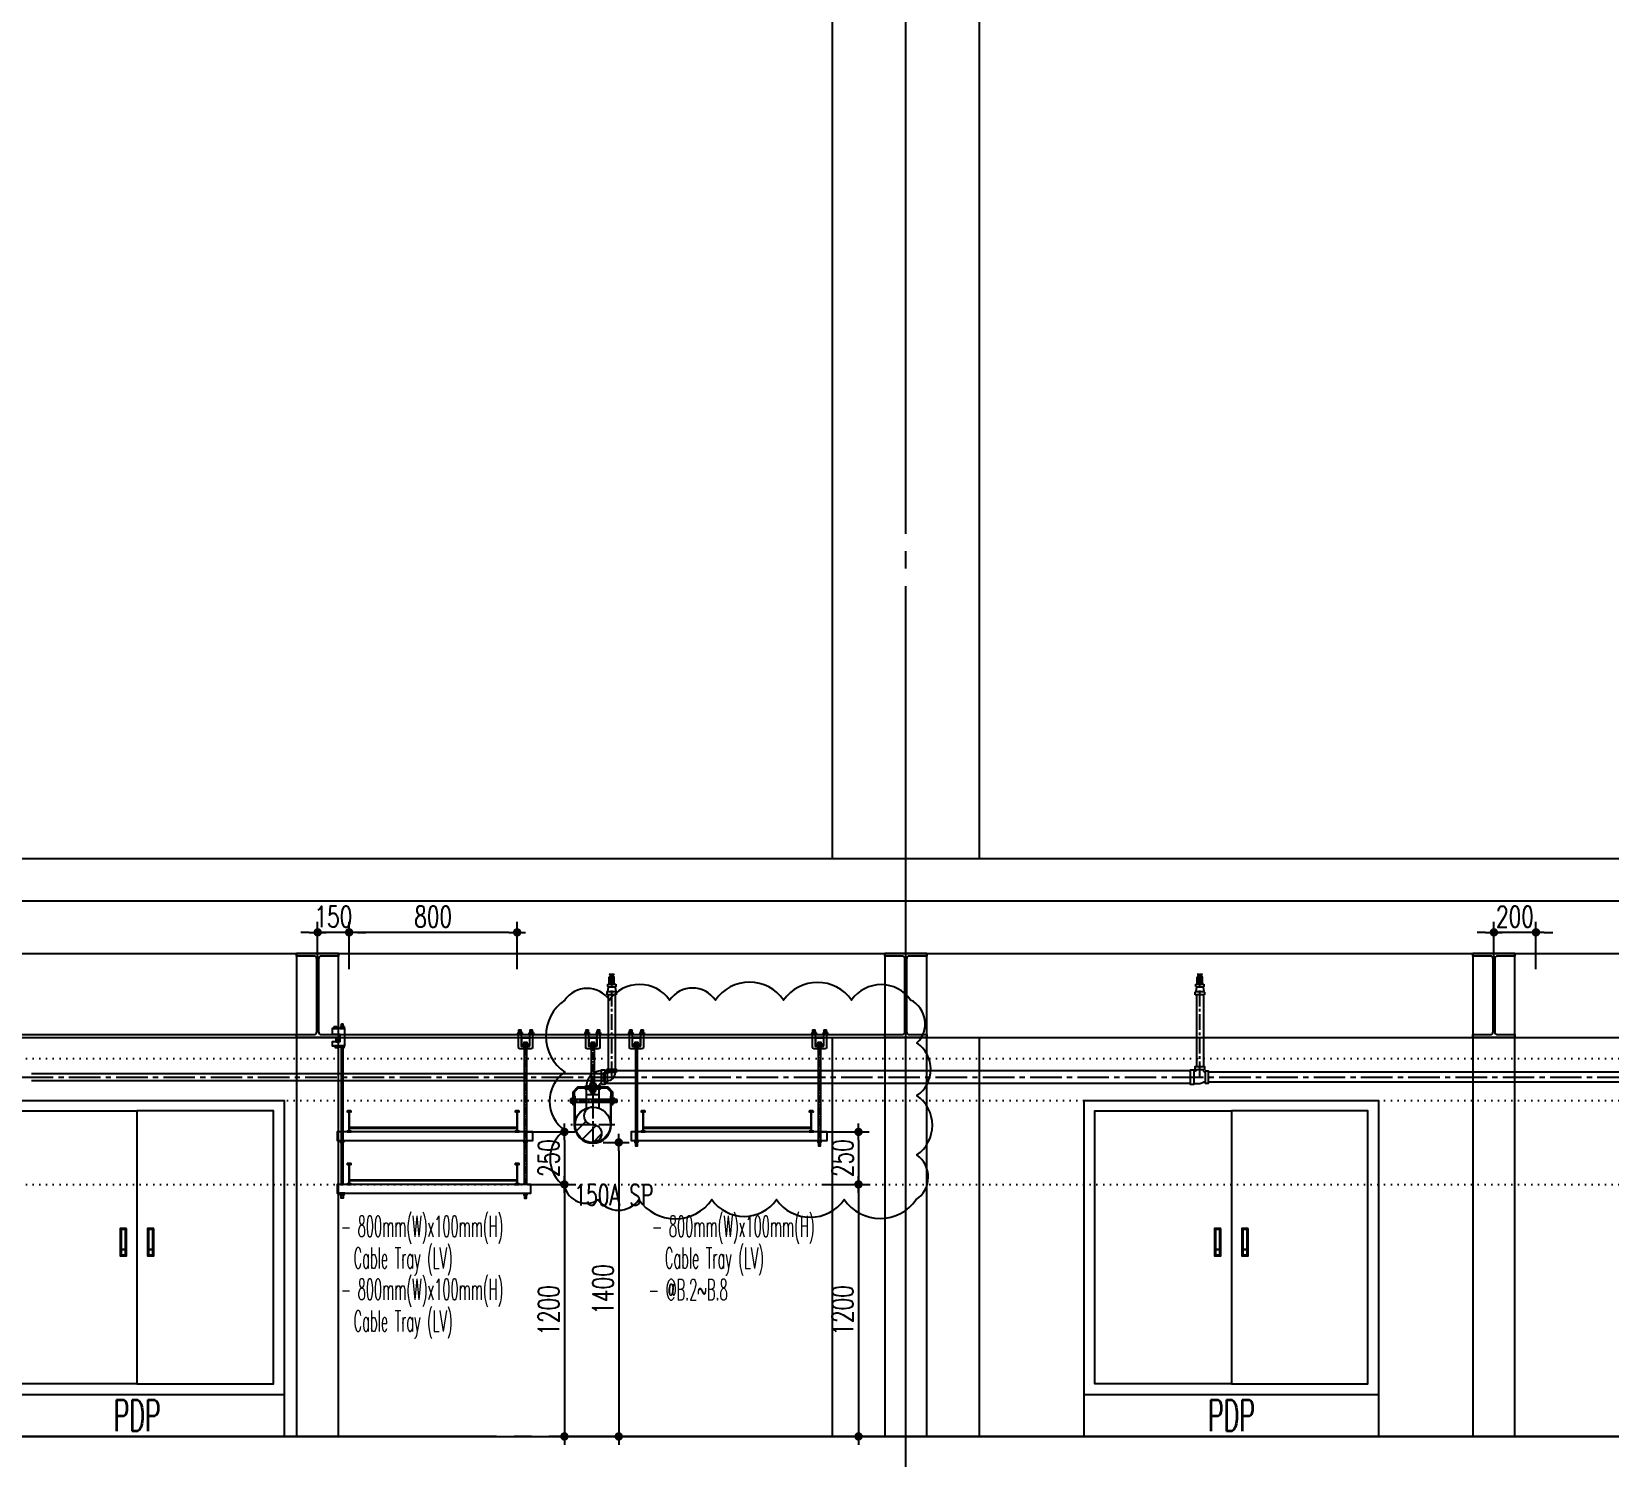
# Model space of a CAD drawing. Header units: millimetres. Extents: x -32710 to 654186, y -254124 to 420220.
# Drawn here: x 251838 to 259350, y 393850 to 400639 of the extents above; entities that cross this region are included whole.
import ezdxf
from ezdxf.enums import TextEntityAlignment as Align

# ---------------------------------------------------------------- set-up
doc = ezdxf.new("R2010")
doc.units = ezdxf.units.MM
doc.header["$LTSCALE"] = 1000
for name, pattern in [('CENTER2', [1.125, 0.75, -0.125, 0.125, -0.125]), ('DOT2', [3.175, 0, -3.175]), ('TPH12-SEC-@E$0$CENTERK5', [6.916, 6.667, -0.083, 0.083, -0.083])]:
    doc.linetypes.add(name, pattern=pattern)
for name, color, linetype in [('0-LEVEL LINE', 4, 'DOT2'), ('e-eq-PDP', 10, 'Continuous'), ('E-POWER-CABL', 80, 'Continuous'), ('FS-EQ', 10, 'Continuous'), ('FS-LINE', 10, 'Continuous'), ('M-DIM', 1, 'Continuous'), ('M-TXT', 3, 'Continuous'), ('MD-20250424-增加TRAY與FS主管位置調整', 7, 'Continuous'), ('S-BEAM', 252, 'Continuous'), ('SM-SEC-Cm$0$SUPPORT', 2, 'Continuous'), ('SUPPORT', 2, 'Continuous'), ('TPH12-SEC-@E$0$H-SIN', 252, 'TPH12-SEC-@E$0$CENTERK5'), ('TPH12-SEC-@E$0$KABE1', 252, 'Continuous'), ('TPH12-SEC-@E$0$STEEL2', 252, 'Continuous'), ('TPH12-SEC-@E$0$STEEL3', 252, 'Continuous')]:
    doc.layers.add(name, color=color, linetype=linetype)
doc.styles.add('aa-txt', font='simplex.shx', dxfattribs={"width": 0.7, "bigfont": 'chineset.shx'})
doc.styles.add('ROMAND', font='romand')
doc.dimstyles.new('50-DIM', dxfattribs={"dimscale": 50, "dimtxt": 2, "dimasz": 0.8, "dimexe": 1, "dimexo": 1, "dimgap": 0.5, "dimtad": 1, "dimdec": 0, "dimdsep": 46, "dimtxsty": 'aa-txt', "dimblk": 'DOT', "dimcen": 5, "dimclrd": 256, "dimclre": 256, "dimclrt": 256, "dimadec": 0, "dimazin": 0, "dimtfac": 1, "dimtdec": 0, "dimtix": 1, "dimtmove": 2, "dimatfit": 3, "dimldrblk": 'DOT', "dimfxl": 1, "dimtolj": 1, "dimtzin": 0, "dimarcsym": 0})

# ---------------------------------------------------------------- blocks, each defined once
blk = doc.blocks.new('TPH12-SEC-@E')
at = {"layer": 'TPH12-SEC-@E$0$H-SIN'}
for p, q in [((256000, 377500), (256000, 414000)), ((298929.6, 396700), (18729.6, 396700)), ((274800, 393950), (45200, 393950))]:
    blk.add_line(p, q, dxfattribs=at)
at = {"layer": 'TPH12-SEC-@E$0$KABE1'}
blk.add_line((47650, 393950), (272350, 393950), dxfattribs=at)
blk.add_lwpolyline([(199600, 396500), (260200, 396500), (260200, 396700), (199600, 396700), (199600, 396500)], dxfattribs=at)
at = {"layer": 'TPH12-SEC-@E$0$STEEL2'}
for points in [[(253100, 396250), (253300, 396250), (253300, 396237), (253217, 396237, 0.414214), (253204, 396224), (253204, 395876, 0.414214), (253217, 395863), (253300, 395863), (253300, 395850), (253100, 395850), (253100, 395863), (253183, 395863, 0.414214), (253196, 395876), (253196, 396224, 0.414214), (253183, 396237), (253100, 396237)], [(255900, 396250), (256100, 396250), (256100, 396237), (256017, 396237, 0.414214), (256004, 396224), (256004, 395876, 0.414214), (256017, 395863), (256100, 395863), (256100, 395850), (255900, 395850), (255900, 395863), (255983, 395863, 0.414214), (255996, 395876), (255996, 396224, 0.414214), (255983, 396237), (255900, 396237)], [(258700, 396250), (258900, 396250), (258900, 396237), (258817, 396237, 0.414214), (258804, 396224), (258804, 395876, 0.414214), (258817, 395863), (258900, 395863), (258900, 395850), (258700, 395850), (258700, 395863), (258783, 395863, 0.414214), (258796, 395876), (258796, 396224, 0.414214), (258783, 396237), (258700, 396237)]]:
    blk.add_lwpolyline(points, format="xyb", close=True, dxfattribs=at)
at = {"layer": 'TPH12-SEC-@E$0$STEEL3'}
for p, q in [((255650, 406150), (255650, 396700)), ((256350, 406150), (256350, 396700)), ((183400, 396500), (272340, 396500)), ((180210, 396250), (272340, 396250)), ((247600, 395850), (256000, 395850)), ((255650, 395850), (255650, 393950)), ((256000, 395850), (264400, 395850)), ((256350, 395850), (256350, 393950))]:
    blk.add_line(p, q, dxfattribs=at)
for points in [[(253100, 393950), (253300, 393950), (253300, 396250), (253100, 396250)], [(255900, 393950), (256100, 393950), (256100, 396250), (255900, 396250)], [(258700, 393950), (258900, 393950), (258900, 396250), (258700, 396250)]]:
    blk.add_lwpolyline(points, close=True, dxfattribs=at)
blk = doc.blocks.new('PDP-L20-f')
at = {"layer": 'e-eq-PDP'}
blk.add_line((0, 200), (1400, 200), dxfattribs=at)
for points in [[(0, 1600), (1400, 1600), (1400, 0), (0, 0)], [(650, 990), (620, 990), (620, 860), (650, 860)], [(625, 985), (625, 891), (645, 891), (645, 985)], [(780, 990), (750, 990), (750, 860), (780, 860)], [(755, 985), (755, 891), (775, 891), (775, 985)], [(625, 889), (625, 865), (645, 865), (645, 889)], [(755, 889), (755, 865), (775, 865), (775, 889)]]:
    blk.add_lwpolyline(points, close=True, dxfattribs=at)
blk.add_lwpolyline([(700, 250), (1350, 250), (1350, 1550), (700, 1550), (700, 250), (50, 250), (50, 1550), (700, 1550)], dxfattribs=at)
at = {"layer": 'e-eq-PDP', "style": 'aa-txt', "width": 0.55}
blk.add_text('PDP', height=150, dxfattribs=at).set_placement((700, 25), align=Align.CENTER)
blk = doc.blocks.new('FS-90-50A')
at = {"layer": 'FS-LINE'}
for points in [[(3.5, -1.6), (-3.5, -1.6), (-3.5, 0), (3.5, 0)], [(-4.12, -2.22), (-4.12, -9.22), (-5.72, -9.22), (-5.72, -2.22)]]:
    blk.add_lwpolyline(points, close=True, dxfattribs=at)
for radius in [1.1, 7.14]:
    blk.add_arc((-4.12, -1.6), radius, 270, 0, dxfattribs=at)
blk = doc.blocks.new('SP-H-1')
at = {"layer": 'FS-EQ'}
for p, q in [((-1.25, 5.5), (-1.25, 8.29)), ((-1.24, 8.35), (-0.45, 9.3)), ((-1.02, 6.2), (-1.24, 8.25)), ((-1.21, 9.66), (-1.21, 9.57)), ((-1.21, 9.66), (-1.13, 9.66)), ((-1.21, 9.57), (-1.13, 9.57)), ((-1.13, 9.66), (-1.13, 9.57)), ((-1.13, 9.63), (-1.13, 9.57)), ((-0.99, 9.62), (-0.77, 9.61)), ((-0.99, 9.62), (-0.99, 9.53)), ((-0.99, 9.53), (-0.77, 9.52)), ((-0.9, 8.07), (-0.9, 6.2)), ((-0.83, 9.7), (0.83, 9.7)), ((-0.3, 8.55), (-0.79, 7.9)), ((-0.77, 9.61), (-0.77, 9.52)), ((-0.62, 9.61), (-0.35, 9.61)), ((-0.62, 9.61), (-0.62, 9.52)), ((-0.62, 9.52), (-0.35, 9.52)), ((-0.35, 9.61), (-0.35, 9.52)), ((-0.32, 8.6), (0.32, 8.6)), ((-0.3, 8.55), (0.3, 8.55)), ((-0.25, 8.16), (-0.25, 6.4)), ((-0.14, 9.6), (-0.13, 9.66)), ((-0.14, 9.61), (0.14, 9.61)), ((-0.14, 9.61), (-0.14, 9.52)), ((-0.14, 9.52), (0.14, 9.52)), ((0.14, 9.6), (0.13, 9.66)), ((0.14, 9.61), (0.14, 9.52)), ((0.25, 8.16), (0.25, 6.4)), ((0.3, 8.55), (0.79, 7.9)), ((0.35, 9.61), (0.35, 9.52)), ((0.62, 9.61), (0.35, 9.61)), ((0.62, 9.52), (0.35, 9.52)), ((1.24, 8.35), (0.45, 9.3)), ((0.62, 9.61), (0.62, 9.52)), ((0.99, 9.62), (0.77, 9.61)), ((0.77, 9.61), (0.77, 9.52)), ((0.99, 9.53), (0.77, 9.52)), ((0.9, 8.1), (0.9, 6.2)), ((0.99, 9.62), (0.99, 9.53)), ((1.03, 6.2), (1.24, 8.25)), ((1.13, 9.66), (1.13, 9.57)), ((1.22, 9.66), (1.13, 9.66)), ((1.13, 9.63), (1.13, 9.57)), ((1.22, 9.57), (1.13, 9.57)), ((1.22, 9.66), (1.22, 9.57)), ((1.22, 9.6), (1.22, 9.57)), ((1.25, 5.5), (1.25, 8.29)), ((-1.9, 5.1), (1.9, 5.1)), ((-1.25, 5.5), (1.25, 5.5)), ((-1.02, 6.2), (1.03, 6.2)), ((-0.6, 5.5), (-0.6, 6.4)), ((-0.6, 6.4), (0.6, 6.4)), ((0.6, 5.5), (0.6, 6.4))]:
    blk.add_line(p, q, dxfattribs=at)
for centre, radius, start, end in [((-1.11, 8.29), 0.139, 157.0298, 197.11927), ((-0.93, 8.75), 0.955, 84.08293, 107.66222), ((-0.92, 9.1), 0.592, 87.63402, 110.86459), ((-0.74, 9.01), 0.681, 107.71426, 125.0736), ((-0.75, 9.26), 0.433, 91.85374, 123.12571), ((-0.51, 7.64), 0.388, 136.52487, 182.99076), ((-0.83, 9.35), 0.347, 78.62512, 99.8563), ((-0.49, 9.38), 0.315, 104.44868, 153.97586), ((-0.6, 9.46), 0.226, 88.12632, 139.72683), ((-0.46, 9.49), 0.204, 100.03819, 141.91729), ((-0.56, 8.91), 0.784, 84.96769, 92.26379), ((2.27, 9.44), 2.72, 178.73226, 199.16533), ((-0.26, 9.6), 0.0861, 105.05428, 169.56753), ((-0.09, 9.48), 0.262, 131.7568, 170.54994), ((-0.23, 9.53), 0.161, 53.79981, 110.96926), ((-0.21, 9.56), 0.123, 53.41605, 115.81897), ((0, 8.12), 0.254, 10.48279, 169.51721), ((-0.03, 8.43), 0.184, 139.05009, 221.96842), ((0.23, 9.53), 0.161, 69.03074, 126.20019), ((0.21, 9.56), 0.123, 64.18103, 126.58395), ((0.03, 8.43), 0.184, 318.65695, 40.94991), ((0.09, 9.48), 0.262, 9.45006, 48.2432), ((0.26, 9.6), 0.0861, 10.43247, 74.94572), ((-2.27, 9.44), 2.72, 340.83467, 1.26774), ((0.56, 8.91), 0.784, 87.73621, 95.03231), ((0.46, 9.49), 0.204, 38.08271, 79.96181), ((0.49, 9.38), 0.315, 26.02414, 75.55132), ((0.6, 9.46), 0.226, 40.27317, 91.87368), ((0.83, 9.35), 0.347, 80.1437, 101.37488), ((0.75, 9.26), 0.433, 56.87429, 88.14626), ((0.51, 7.64), 0.388, 357.00924, 43.47513), ((0.93, 8.75), 0.955, 72.33778, 95.91707), ((0.92, 9.1), 0.592, 69.13541, 92.36598), ((0.74, 9.01), 0.681, 54.9264, 72.28574), ((1.11, 8.29), 0.139, 342.88073, 22.9702), ((-1.24, 5.27), 0.303, 326.91187, 50.76864), ((1.33, 5.25), 0.371, 138.07132, 204.24817)]:
    blk.add_arc(centre, radius, start, end, dxfattribs=at)
at = {"layer": 'FS-LINE'}
for p, q in [((-2.2, 1.25), (-1.95, 1.5)), ((-2.2, 0), (-2.2, 1.25)), ((2.2, 0), (-2.2, 0)), ((-1.65, 3.6), (-1.95, 1.5)), ((-1.9, 3.85), (-1.9, 5.1)), ((-1.9, 5.1), (1.9, 5.1)), ((-1.9, 3.85), (-1.65, 3.6)), ((1.9, 3.85), (1.65, 3.6)), ((1.65, 3.6), (1.95, 1.5)), ((1.9, 5.1), (1.9, 3.85)), ((2.2, 1.25), (1.95, 1.5)), ((2.2, 1.25), (2.2, 0))]:
    blk.add_line(p, q, dxfattribs=at)
for points in [[(-1.95, 1.5), (1.95, 1.5)], [(1.65, 3.6), (-1.65, 3.6)]]:
    blk.add_lwpolyline(points, dxfattribs=at)
at = {"layer": 'FS-EQ', "style": 'ROMAND'}
blk.add_text('V27', height=0.35, rotation=180, dxfattribs=at).set_placement((0.01, 5.84), align=Align.MIDDLE)
blk = doc.blocks.new('FS-90-25A')
at = {"layer": 'FS-LINE'}
for points in [[(2.15, -1.6), (-2.15, -1.6), (-2.15, 0), (2.15, 0)], [(-2.21, -1.66), (-2.21, -5.96), (-3.81, -5.96), (-3.81, -1.66)]]:
    blk.add_lwpolyline(points, close=True, dxfattribs=at)
for radius in [0.54, 3.88]:
    blk.add_arc((-2.21, -1.6), radius, 270, 0, dxfattribs=at)
blk = doc.blocks.new('FS-TR-50x40x25')
at = {"layer": 'FS-LINE'}
for p, q in [((-2.79, -2.11), (-2.18, -2.11)), ((1.67, -1.6), (1.67, -1.8)), ((-2.79, -8.15), (0, -8.15)), ((0, -8.15), (1.67, -7.54)), ((2.59, -7.54), (1.67, -7.54))]:
    blk.add_line(p, q, dxfattribs=at)
for points in [[(2.15, -1.6), (-2.15, -1.6), (-2.15, 0), (2.15, 0)], [(-2.79, -1.63), (-2.79, -8.63), (-4.39, -8.63), (-4.39, -1.63)], [(2.59, -2.24), (2.59, -8.02), (4.19, -8.02), (4.19, -2.24)]]:
    blk.add_lwpolyline(points, close=True, dxfattribs=at)
for centre, radius, start, end in [((-2.18, -1.6), 0.514, 270, 0), ((2.59, -1.8), 0.92, 180, 270)]:
    blk.add_arc(centre, radius, start, end, dxfattribs=at)
blk = doc.blocks.new('DOT')
at = {"color": 0}
blk.add_line((-1, 0), (1, 0), dxfattribs=at)
at = {"color": 3, "const_width": 0.5}
blk.add_lwpolyline([(-0.25, 0, 1), (0.25, 0, 1)], format="xyb", close=True, dxfattribs=at)
blk = doc.blocks.new('*D59')
at = {"layer": 'DEFPOINTS', "color": 0}
for p in [(254510, 395350), (254510, 393950), (254633.6, 393950)]:
    blk.add_point(p, dxfattribs=at)
at = {"layer": 'M-DIM', "lineweight": -2, "transparency": 16777216}
for p, q in [((254560, 395350), (254683.6, 395350)), ((254633.6, 395310), (254633.6, 393990)), ((254560, 393950), (254683.6, 393950))]:
    blk.add_line(p, q, dxfattribs=at)
at = {"layer": 'M-DIM', "lineweight": -2, "transparency": 16777216, "xscale": 40, "yscale": 40, "zscale": 40}
for p, rotation in [((254633.6, 395350), 90), ((254633.6, 393950), 270)]:
    blk.add_blockref('DOT', p, dxfattribs=dict(at, rotation=rotation))
at = {"layer": 'M-DIM', "transparency": 16777216, "insert": (254558.6, 394650), "char_height": 100, "attachment_point": 5, "rotation": 90, "style": 'aa-txt'}
blk.add_mtext('\\A1;1400', dxfattribs=at)
blk = doc.blocks.new('_Dot')
at = {"color": 0, "linetype": 'ByBlock', "lineweight": -2}
blk.add_line((-0.5, 0), (-1, 0), dxfattribs=at)
at = {"color": 0, "linetype": 'ByBlock', "const_width": 0.5}
blk.add_lwpolyline([(-0.25, 0, 1), (0.25, 0, 1)], format="xyb", close=True, dxfattribs=at)
blk = doc.blocks.new('*D80')
at = {"layer": 'DEFPOINTS', "color": 0, "transparency": 16777216}
for p in [(258800, 396350), (258800, 396125), (259000, 396125)]:
    blk.add_point(p, dxfattribs=at)
at = {"layer": 'M-DIM', "lineweight": -2, "transparency": 16777216}
for p, q in [((258760, 396350), (258720, 396350)), ((258800, 396175), (258800, 396400)), ((259000, 396350), (258800, 396350)), ((259000, 396175), (259000, 396400)), ((259040, 396350), (259080, 396350))]:
    blk.add_line(p, q, dxfattribs=at)
at = {"layer": 'M-DIM', "lineweight": -2, "transparency": 16777216, "xscale": 40, "yscale": 40, "zscale": 40}
blk.add_blockref('DOT', (258800, 396350), dxfattribs=at)
at = {"layer": 'M-DIM', "lineweight": -2, "transparency": 16777216, "xscale": 40, "yscale": 40, "zscale": 40, "rotation": 180}
blk.add_blockref('DOT', (259000, 396350), dxfattribs=at)
at = {"layer": 'M-DIM', "transparency": 16777216, "insert": (258900, 396425), "char_height": 100, "attachment_point": 5, "style": 'aa-txt'}
blk.add_mtext('\\A1;200', dxfattribs=at)
blk = doc.blocks.new('Nut-M10')
for p, q in [((-10.9, 1.5), (-10.9, 0.5)), ((-8.7, 2.8), (-10.6, 2)), ((-10.4, 2), (10.4, 2)), ((-10.4, 0), (10.4, 0)), ((-8.7, 9.2), (-8.7, 2.8)), ((6.5, 10), (-6.5, 10)), ((-4.3, 9.2), (-4.3, 2.8)), ((4.3, 2.8), (4.3, 9.2)), ((8.7, 9.2), (8.7, 2.8)), ((8.7, 2.8), (10.6, 2)), ((10.9, 1.5), (10.9, 0.5))]:
    blk.add_line(p, q)
for centre, radius, start, end in [((-10.4, 1.5), 0.5, 90, 180), ((-10.4, 0.5), 0.5, 180, 270), ((-6.5, 6.7), 3.33, 49.44104, 130.55896), ((-6.5, 5.3), 3.33, 229.44104, 310.55896), ((0, -2.1), 12.1, 69.06503, 110.93497), ((0, 14.1), 12.1, 249.06503, 290.93497), ((6.5, 6.7), 3.33, 49.44104, 130.55896), ((6.5, 5.3), 3.33, 229.44104, 310.55896), ((10.4, 1.5), 0.5, 0, 90), ((10.4, 0.5), 0.5, 270, 0)]:
    blk.add_arc(centre, radius, start, end)
blk = doc.blocks.new('Nut-M8')
for p, q in [((-8.9, 1.2), (-8.9, 0.4)), ((-7.5, 2.2), (-8.7, 1.5)), ((-8.5, 1.6), (8.6, 1.6)), ((-8.5, 0), (8.6, 0)), ((-7.5, 7.3), (-7.5, 2.2)), ((5.6, 8), (-5.6, 8)), ((-3.8, 7.3), (-3.8, 2.2)), ((3.8, 2.2), (3.8, 7.3)), ((7.5, 7.3), (7.5, 2.2)), ((7.5, 2.2), (8.7, 1.5)), ((9, 1.2), (9, 0.4))]:
    blk.add_line(p, q)
for centre, radius, start, end in [((-8.5, 1.2), 0.4, 90, 180), ((-8.5, 0.4), 0.4, 180, 270), ((-5.6, 5), 3.03, 51.78679, 128.21321), ((-5.6, 4.6), 3.03, 231.78679, 308.21321), ((0, -3.2), 11.2, 70.34714, 109.65286), ((0, 12.8), 11.2, 250.34714, 289.65286), ((5.6, 5), 3.03, 51.78679, 128.21321), ((5.6, 4.6), 3.03, 231.78679, 308.21321), ((8.6, 1.2), 0.4, 0, 90), ((8.6, 0.4), 0.4, 270, 0)]:
    blk.add_arc(centre, radius, start, end)
blk = doc.blocks.new('HG-S-r')
blk.add_lwpolyline([(-0.5, 0.3), (0, 0.3), (0, -3.5), (-3.5, -3.5), (-3.5, -5.3), (2.5, -5.3), (2.5, 3), (-3.5, 3), (-3.5, 0.3), (-0.5, 0.3), (-0.5, 0), (-3.5, 0), (-3.5, 0.3)])
blk.add_lwpolyline([(0.87, 5), (0.77, 4.9), (0.77, 4), (1.73, 4), (1.73, 4.9), (1.63, 5)], close=True)
at = {"xscale": 0.1, "yscale": 0.1, "zscale": 0.1}
for name, p in [('Nut-M8', (-2.1, 3)), ('Nut-M10', (1.25, 3))]:
    blk.add_blockref(name, p, dxfattribs=at)
at = {"xscale": 0.1, "yscale": 0.1, "zscale": 0.1, "rotation": 180}
for name, p in [('Nut-M8', (-1.55, -5.3)), ('Nut-M10', (1.25, -5.3))]:
    blk.add_blockref(name, p, dxfattribs=at)
blk = doc.blocks.new('*D99')
at = {"layer": 'DEFPOINTS', "color": 0, "transparency": 16777216}
for p in [(253350, 396350), (253350, 396125), (254150, 396125)]:
    blk.add_point(p, dxfattribs=at)
at = {"layer": 'M-DIM', "lineweight": -2, "transparency": 16777216}
for p, q in [((253350, 396175), (253350, 396400)), ((254110, 396350), (253390, 396350)), ((254150, 396175), (254150, 396400))]:
    blk.add_line(p, q, dxfattribs=at)
at = {"layer": 'M-DIM', "lineweight": -2, "transparency": 16777216, "xscale": 40, "yscale": 40, "zscale": 40, "rotation": 180}
blk.add_blockref('DOT', (253350, 396350), dxfattribs=at)
at = {"layer": 'M-DIM', "lineweight": -2, "transparency": 16777216, "xscale": 40, "yscale": 40, "zscale": 40}
blk.add_blockref('DOT', (254150, 396350), dxfattribs=at)
at = {"layer": 'M-DIM', "transparency": 16777216, "insert": (253750, 396425), "char_height": 100, "attachment_point": 5, "style": 'aa-txt'}
blk.add_mtext('\\A1;800', dxfattribs=at)
blk = doc.blocks.new('*D100')
at = {"layer": 'DEFPOINTS', "color": 0, "transparency": 16777216}
for p in [(253200, 396350), (253200, 396125), (253350, 396125)]:
    blk.add_point(p, dxfattribs=at)
at = {"layer": 'M-DIM', "lineweight": -2, "transparency": 16777216}
for p, q in [((253160, 396350), (253120, 396350)), ((253200, 396175), (253200, 396400)), ((253350, 396350), (253200, 396350)), ((253350, 396175), (253350, 396400)), ((253390, 396350), (253430, 396350))]:
    blk.add_line(p, q, dxfattribs=at)
at = {"layer": 'M-DIM', "lineweight": -2, "transparency": 16777216, "xscale": 40, "yscale": 40, "zscale": 40}
blk.add_blockref('DOT', (253200, 396350), dxfattribs=at)
at = {"layer": 'M-DIM', "lineweight": -2, "transparency": 16777216, "xscale": 40, "yscale": 40, "zscale": 40, "rotation": 180}
blk.add_blockref('DOT', (253350, 396350), dxfattribs=at)
at = {"layer": 'M-DIM', "transparency": 16777216, "insert": (253275, 396425), "char_height": 100, "attachment_point": 5, "style": 'aa-txt'}
blk.add_mtext('\\A1;150', dxfattribs=at)
blk = doc.blocks.new('Nut-M12')
for p, q in [((-13, 1.8), (-13, 0.6)), ((-10.4, 3.3), (-12.6, 2.3)), ((-12.4, 2.4), (12.4, 2.4)), ((-12.4, 0), (12.4, 0)), ((-10.4, 11), (-10.4, 3.3)), ((7.8, 12), (-7.8, 12)), ((-5.2, 11), (-5.2, 3.3)), ((5.2, 3.3), (5.2, 11)), ((10.4, 11), (10.4, 3.3)), ((10.4, 3.3), (12.6, 2.3)), ((13, 1.8), (13, 0.6))]:
    blk.add_line(p, q)
for centre, radius, start, end in [((-12.4, 1.8), 0.6, 90, 180), ((-12.4, 0.6), 0.6, 180, 270), ((-7.8, 8), 4.03, 49.8296, 130.1704), ((-7.8, 6.4), 4.03, 229.8296, 310.1704), ((0, -2.7), 14.7, 69.27836, 110.72164), ((0, 17.1), 14.7, 249.27836, 290.72164), ((7.8, 8), 4.03, 49.8296, 130.1704), ((7.8, 6.4), 4.03, 229.8296, 310.1704), ((12.4, 1.8), 0.6, 0, 90), ((12.4, 0.6), 0.6, 270, 0)]:
    blk.add_arc(centre, radius, start, end)
blk = doc.blocks.new('*D97')
at = {"layer": 'DEFPOINTS', "color": 0, "transparency": 16777216}
for p in [(254150, 395150), (254150, 393950), (254375, 393950)]:
    blk.add_point(p, dxfattribs=at)
at = {"layer": 'M-DIM', "lineweight": -2, "transparency": 16777216}
for p, q in [((254200, 395150), (254425, 395150)), ((254375, 395110), (254375, 393990)), ((254200, 393950), (254425, 393950))]:
    blk.add_line(p, q, dxfattribs=at)
at = {"layer": 'M-DIM', "lineweight": -2, "transparency": 16777216, "xscale": 40, "yscale": 40, "zscale": 40}
for p, rotation in [((254375, 395150), 90), ((254375, 393950), 270)]:
    blk.add_blockref('DOT', p, dxfattribs=dict(at, rotation=rotation))
at = {"layer": 'M-DIM', "transparency": 16777216, "insert": (254300, 394550), "char_height": 100, "attachment_point": 5, "rotation": 90, "style": 'aa-txt'}
blk.add_mtext('\\A1;1200', dxfattribs=at)
blk = doc.blocks.new('*D98')
at = {"layer": 'DEFPOINTS', "color": 0, "transparency": 16777216}
for p in [(254150, 395400), (254150, 395150), (254375, 395150)]:
    blk.add_point(p, dxfattribs=at)
at = {"layer": 'M-DIM', "lineweight": -2, "transparency": 16777216}
for p, q in [((254200, 395400), (254425, 395400)), ((254375, 395360), (254375, 395190)), ((254200, 395150), (254425, 395150))]:
    blk.add_line(p, q, dxfattribs=at)
at = {"layer": 'M-DIM', "lineweight": -2, "transparency": 16777216, "xscale": 40, "yscale": 40, "zscale": 40}
for p, rotation in [((254375, 395400), 90), ((254375, 395150), 270)]:
    blk.add_blockref('DOT', p, dxfattribs=dict(at, rotation=rotation))
at = {"layer": 'M-DIM', "transparency": 16777216, "insert": (254300, 395275), "char_height": 100, "attachment_point": 5, "rotation": 90, "style": 'aa-txt'}
blk.add_mtext('\\A1;250', dxfattribs=at)
blk = doc.blocks.new('*D148')
at = {"layer": 'DEFPOINTS', "color": 0}
for p in [(255550, 395150), (255550, 393950), (255775, 393950)]:
    blk.add_point(p, dxfattribs=at)
at = {"layer": 'M-DIM', "lineweight": -2, "transparency": 16777216}
for p, q in [((255600, 395150), (255825, 395150)), ((255775, 395110), (255775, 393990)), ((255600, 393950), (255825, 393950))]:
    blk.add_line(p, q, dxfattribs=at)
at = {"layer": 'M-DIM', "lineweight": -2, "transparency": 16777216, "xscale": 40, "yscale": 40, "zscale": 40}
for p, rotation in [((255775, 395150), 90), ((255775, 393950), 270)]:
    blk.add_blockref('DOT', p, dxfattribs=dict(at, rotation=rotation))
at = {"layer": 'M-DIM', "transparency": 16777216, "insert": (255700, 394550), "char_height": 100, "attachment_point": 5, "rotation": 90, "style": 'aa-txt'}
blk.add_mtext('\\A1;1200', dxfattribs=at)
blk = doc.blocks.new('*D149')
at = {"layer": 'DEFPOINTS', "color": 0}
for p in [(255550, 395400), (255550, 395150), (255775, 395150)]:
    blk.add_point(p, dxfattribs=at)
at = {"layer": 'M-DIM', "lineweight": -2, "transparency": 16777216}
for p, q in [((255600, 395400), (255825, 395400)), ((255775, 395360), (255775, 395190)), ((255600, 395150), (255825, 395150))]:
    blk.add_line(p, q, dxfattribs=at)
at = {"layer": 'M-DIM', "lineweight": -2, "transparency": 16777216, "xscale": 40, "yscale": 40, "zscale": 40}
for p, rotation in [((255775, 395400), 90), ((255775, 395150), 270)]:
    blk.add_blockref('DOT', p, dxfattribs=dict(at, rotation=rotation))
at = {"layer": 'M-DIM', "transparency": 16777216, "insert": (255700, 395275), "char_height": 100, "attachment_point": 5, "rotation": 90, "style": 'aa-txt'}
blk.add_mtext('\\A1;250', dxfattribs=at)
blk = doc.blocks.new('Nut-M16')
for p, q in [((-17.3, 2.4), (-17.3, 0.8)), ((-13.9, 4.4), (-16.8, 3.1)), ((-16.5, 3.2), (16.4, 3.2)), ((-16.5, 0), (16.4, 0)), ((-13.9, 14.7), (-13.9, 4.4)), ((10.4, 16), (-10.4, 16)), ((-6.9, 14.7), (-6.9, 4.4)), ((6.9, 4.4), (6.9, 14.7)), ((13.9, 14.7), (13.9, 4.4)), ((13.9, 4.4), (16.8, 3.1)), ((17.2, 2.4), (17.2, 0.8))]:
    blk.add_line(p, q)
for centre, radius, start, end in [((-16.5, 2.4), 0.8, 90, 180), ((-16.5, 0.8), 0.8, 180, 270), ((-10.4, 10.6), 5.43, 50.31666, 129.68334), ((-10.4, 8.6), 5.43, 230.31666, 309.68334), ((0, -3.8), 19.8, 69.54522, 110.45478), ((0, 23), 19.8, 249.54522, 290.45478), ((10.4, 10.6), 5.42, 50.31666, 129.68334), ((10.4, 8.6), 5.42, 230.31666, 309.68334), ((16.4, 2.4), 0.8, 0, 90), ((16.4, 0.8), 0.8, 270, 0)]:
    blk.add_arc(centre, radius, start, end)

msp = doc.modelspace()

# ---------------------------------------------------------------- hatches: boundary and pattern name
at = {"layer": 'FS-LINE'}
h = msp.add_hatch(dxfattribs=at)
h.set_pattern_fill('ANSI31', color=1, scale=15, style=0)
h.set_pattern_definition([(45, (216176.25, 331353.395), (-33.67596, 33.67596), [])])
edge = h.paths.add_edge_path()
edge.add_arc((254510, 395434.1375), 84.1375, 90, 270)
edge.add_arc((254510, 395392.06875), 42.06875, 270, 450)
edge.add_arc((254510, 395476.20625), 42.06875, 90, 270, ccw=False)

# ---------------------------------------------------------------- linework, layer by layer
at = {"layer": '0-LEVEL LINE', "ltscale": 0.01}
for p, q in [((205600, 395750), (272844.5, 395750)), ((205600, 395550), (273010, 395550)), ((205600, 395150), (272800, 395150))]:
    msp.add_line(p, q, dxfattribs=at)
at = {"layer": 'E-POWER-CABL'}
for points in [[(253351.2, 395418.4), (254148.8, 395418.4), (254148.8, 395403), (254140, 395403), (254140, 395400), (254160, 395400), (254160, 395403), (254151.2, 395403), (254151.2, 395497.6), (254156.6, 395497.6, -0.4142135624), (254157.6, 395496.6), (254157.6, 395495), (254160, 395495), (254160, 395496.6, 0.4142135624), (254156.6, 395500), (254143.4, 395500, 0.4142135624), (254140, 395496.6), (254140, 395495), (254142.4, 395495), (254142.4, 395496.6, -0.4142135624), (254143.4, 395497.6), (254148.8, 395497.6), (254148.8, 395425.4, -0.4142135624), (254143.8, 395420.4), (253356.2, 395420.4, -0.4142135624), (253351.2, 395425.4), (253351.2, 395497.6), (253356.6, 395497.6, -0.4142135624), (253357.6, 395496.6), (253357.6, 395495), (253360, 395495), (253360, 395496.6, 0.4142135624), (253356.6, 395500), (253343.4, 395500, 0.4142135624), (253340, 395496.6), (253340, 395495), (253342.4, 395495), (253342.4, 395496.6, -0.4142135624), (253343.4, 395497.6), (253348.8, 395497.6), (253348.8, 395403), (253340, 395403), (253340, 395400), (253360, 395400), (253360, 395403), (253351.2, 395403)], [(254751.2, 395418.4), (255548.8, 395418.4), (255548.8, 395403), (255540, 395403), (255540, 395400), (255560, 395400), (255560, 395403), (255551.2, 395403), (255551.2, 395497.6), (255556.6, 395497.6, -0.4142135624), (255557.6, 395496.6), (255557.6, 395495), (255560, 395495), (255560, 395496.6, 0.4142135624), (255556.6, 395500), (255543.4, 395500, 0.4142135624), (255540, 395496.6), (255540, 395495), (255542.4, 395495), (255542.4, 395496.6, -0.4142135624), (255543.4, 395497.6), (255548.8, 395497.6), (255548.8, 395425.4, -0.4142135624), (255543.8, 395420.4), (254756.2, 395420.4, -0.4142135624), (254751.2, 395425.4), (254751.2, 395497.6), (254756.6, 395497.6, -0.4142135624), (254757.6, 395496.6), (254757.6, 395495), (254760, 395495), (254760, 395496.6, 0.4142135624), (254756.6, 395500), (254743.4, 395500, 0.4142135624), (254740, 395496.6), (254740, 395495), (254742.4, 395495), (254742.4, 395496.6, -0.4142135624), (254743.4, 395497.6), (254748.8, 395497.6), (254748.8, 395403), (254740, 395403), (254740, 395400), (254760, 395400), (254760, 395403), (254751.2, 395403)], [(253351.2, 395168.4), (254148.8, 395168.4), (254148.8, 395153), (254140, 395153), (254140, 395150), (254160, 395150), (254160, 395153), (254151.2, 395153), (254151.2, 395247.6), (254156.6, 395247.6, -0.4142135624), (254157.6, 395246.6), (254157.6, 395245), (254160, 395245), (254160, 395246.6, 0.4142135624), (254156.6, 395250), (254143.4, 395250, 0.4142135624), (254140, 395246.6), (254140, 395245), (254142.4, 395245), (254142.4, 395246.6, -0.4142135624), (254143.4, 395247.6), (254148.8, 395247.6), (254148.8, 395175.4, -0.4142135624), (254143.8, 395170.4), (253356.2, 395170.4, -0.4142135624), (253351.2, 395175.4), (253351.2, 395247.6), (253356.6, 395247.6, -0.4142135624), (253357.6, 395246.6), (253357.6, 395245), (253360, 395245), (253360, 395246.6, 0.4142135624), (253356.6, 395250), (253343.4, 395250, 0.4142135624), (253340, 395246.6), (253340, 395245), (253342.4, 395245), (253342.4, 395246.6, -0.4142135624), (253343.4, 395247.6), (253348.8, 395247.6), (253348.8, 395153), (253340, 395153), (253340, 395150), (253360, 395150), (253360, 395153), (253351.2, 395153)]]:
    msp.add_lwpolyline(points, format="xyb", close=True, dxfattribs=at)
at = {"layer": 'FS-LINE', "color": 1, "linetype": 'CENTER2', "ltscale": 0.1}
for p, q in [((254600, 395660.1625), (254600, 396150)), ((257400, 395660.1625), (257400, 396150)), ((254510, 395538.275), (254510, 395330)), ((254614.1375, 395434.1375), (254405.8625, 395434.1375))]:
    msp.add_line(p, q, dxfattribs=at)
at = {"layer": 'FS-LINE'}
for p, q in [((254583.2995, 396053), (254583.2995, 395698.2625)), ((254616.7005, 396053), (254616.7005, 395698.2625)), ((257383.2995, 396053), (257383.2995, 395711.4625)), ((257416.7005, 396053), (257416.7005, 395711.4625)), ((254561.9, 395676.863), (251838.1, 395676.863)), ((257356.1, 395690.325), (254567.2, 395690.325)), ((260158.1, 395684.2925), (257441.9, 395684.2925)), ((254561.9, 395643.462), (251838.1, 395643.462)), ((254479.8375, 395512.68266), (254479.8375, 395602.9625)), ((254540.1625, 395577.0125), (254479.8375, 395577.0125)), ((254540.1625, 395512.68266), (254540.1625, 395602.9625)), ((257356.1, 395630), (254567.2, 395630)), ((260158.1, 395636.0325), (257441.9, 395636.0325))]:
    msp.add_line(p, q, dxfattribs=at)
at = {"layer": 'FS-LINE', "color": 1, "linetype": 'CENTER2', "ltscale": 0.2}
for p, q in [((230416, 395660.1625), (254600, 395660.1625)), ((254567.2, 395660.1625), (271400, 395660.1625)), ((254510, 395602.9625), (254510, 395538.275))]:
    msp.add_line(p, q, dxfattribs=at)
at = {"layer": 'FS-LINE'}
msp.add_lwpolyline([(254510, 395350, -1), (254510, 395518.275, 1), (254510, 395434.1375, -1)], format="xyb", close=True, dxfattribs=at)
msp.add_circle((254510, 395434.1375), 84.1375, dxfattribs=at)
at = {"layer": 'MD-20250424-增加TRAY與FS主管位置調整'}
msp.add_lwpolyline([(254376.19042, 396027.73922, 0.52056705), (254376.19042, 395684.07023, 0.52056705), (254376.19042, 395407.53732, 0.52056705), (254376.19042, 395140.2342, 0.52056705), (254535.68763, 395077.36998, 0.52056705), (254728.65024, 395077.36998, 0.52056705), (255077.41931, 395077.36998, 0.52056705), (255384.11269, 395077.36998, 0.52056705), (255706.81716, 395077.36998, 0.52056705), (256049.91634, 395077.36998, 0.52056705), (256053.23093, 395290.32944, 0.52056705), (256053.23093, 395572.6056, 0.52056705), (256053.23093, 395823.53654, 0.52056705), (256023.29797, 396027.73922, 0.52056705), (255741.79473, 396027.73922, 0.52056705), (255418.68405, 396027.73922, 0.52056705), (255093.89779, 396027.73922, 0.52056705), (254875.68863, 396027.73922, 0.52056705), (254589.59306, 396027.73922, 0.52056705)], format="xyb", close=True, dxfattribs=at)
at = {"layer": 'S-BEAM'}
for p, q in [((250500, 395863), (253100, 395863)), ((253300, 395863), (255900, 395863))]:
    msp.add_line(p, q, dxfattribs=at)
at = {"layer": 'SM-SEC-Cm$0$SUPPORT'}
for points in [[(253312.7375, 395150), (253322.2625, 395150), (253322.2625, 395810), (253312.7375, 395810)], [(254185.2375, 395815.86875), (254194.7625, 395815.86875), (254194.7625, 395810.65455), (254185.2375, 395810.65455)], [(254505.2375, 395815.86875), (254514.7625, 395815.86875), (254514.7625, 395810.65455), (254505.2375, 395810.65455)], [(254712.7375, 395815.86875), (254722.2625, 395815.86875), (254722.2625, 395810.65455), (254712.7375, 395810.65455)], [(254712.7375, 395348.725), (254722.2625, 395348.725), (254722.2625, 395810), (254712.7375, 395810)], [(255585.2375, 395815.86875), (255594.7625, 395815.86875), (255594.7625, 395810.65455), (255585.2375, 395810.65455)], [(254185.2375, 395800.65455), (254194.7625, 395800.65455), (254194.7625, 395150), (254185.2375, 395150)], [(255585.2375, 395800.65455), (255594.7625, 395800.65455), (255594.7625, 395348.725), (255585.2375, 395348.725)]]:
    msp.add_lwpolyline(points, close=True, dxfattribs=at)
at = {"layer": 'SUPPORT', "linetype": 'CENTER2', "ltscale": 0.05}
for p, q in [((253317.5, 395150), (253317.5, 395810)), ((254190, 395815.86875), (254190, 395810.65455)), ((254510, 395815.86875), (254510, 395810.65455)), ((254717.5, 395815.86875), (254717.5, 395810.65455)), ((254717.5, 395348.725), (254717.5, 395810)), ((255590, 395815.86875), (255590, 395810.65455)), ((254190, 395800.65455), (254190, 395150)), ((254510, 395630), (254510, 395800.65455)), ((255590, 395800.65455), (255590, 395348.725)), ((254594.1375, 395548.65), (254425.8625, 395548.65))]:
    msp.add_line(p, q, dxfattribs=at)
at = {"layer": 'SUPPORT'}
for p, q in [((253313.5, 395356.725), (253313.5, 395348.725)), ((253321.5, 395348.725), (253321.5, 395356.725)), ((254186, 395356.725), (254186, 395348.725)), ((254194, 395348.725), (254194, 395356.725)), ((254713.5, 395356.725), (254713.5, 395348.725)), ((254721.5, 395348.725), (254721.5, 395356.725)), ((255586, 395356.725), (255586, 395348.725)), ((255594, 395348.725), (255594, 395356.725)), ((253313.5, 395098.725), (253313.5, 395106.725)), ((253321.5, 395106.725), (253321.5, 395098.725)), ((254186, 395106.725), (254186, 395098.725)), ((254194, 395098.725), (254194, 395106.725))]:
    msp.add_line(p, q, dxfattribs=at)
for points in [[(254157.6625, 395885), (254156.6625, 395884), (254156.6625, 395875), (254169.3625, 395875), (254169.3625, 395884), (254168.3625, 395885)], [(254211.6375, 395885), (254210.6375, 395884), (254210.6375, 395875), (254223.3375, 395875), (254223.3375, 395884), (254222.3375, 395885)], [(254477.6625, 395885), (254476.6625, 395884), (254476.6625, 395875), (254489.3625, 395875), (254489.3625, 395884), (254488.3625, 395885)], [(254531.6375, 395885), (254530.6375, 395884), (254530.6375, 395875), (254543.3375, 395875), (254543.3375, 395884), (254542.3375, 395885)], [(254685.1625, 395885), (254684.1625, 395884), (254684.1625, 395875), (254696.8625, 395875), (254696.8625, 395884), (254695.8625, 395885)], [(254739.1375, 395885), (254738.1375, 395884), (254738.1375, 395875), (254750.8375, 395875), (254750.8375, 395884), (254749.8375, 395885)], [(255557.6625, 395885), (255556.6625, 395884), (255556.6625, 395875), (255569.3625, 395875), (255569.3625, 395884), (255568.3625, 395885)], [(255611.6375, 395885), (255610.6375, 395884), (255610.6375, 395875), (255623.3375, 395875), (255623.3375, 395884), (255622.3375, 395885)], [(253293, 395828), (253293, 395850), (253286, 395850), (253286, 395828)], [(254502.0625, 395800.65455), (254502.0625, 395630), (254517.9375, 395630), (254517.9375, 395800.65455)], [(254598.1375, 395589), (254579.1375, 395608), (254440.8625, 395608), (254421.8625, 395589), (254421.8625, 395529), (254415.8625, 395529), (254415.8625, 395591.48528), (254438.37722, 395614), (254581.62278, 395614), (254604.1375, 395591.48528), (254604.1375, 395529), (254598.1375, 395529)], [(254516.9375, 395582), (254517.9375, 395583), (254517.9375, 395592), (254502.0625, 395592), (254502.0625, 395583), (254503.0625, 395582)], [(254425.8625, 395542.3), (254594.1375, 395542.3), (254594.1375, 395555), (254425.8625, 395555)], [(254626.1375, 395554), (254625.1375, 395555), (254616.1375, 395555), (254616.1375, 395542.3), (254625.1375, 395542.3), (254626.1375, 395543.3)], [(254225, 395400), (253292.5, 395400), (253292.5, 395358.725), (254225, 395358.725)], [(253329.5, 395358.725), (253329.5, 395356.725), (253305.5, 395356.725), (253305.5, 395358.725)], [(253325.5, 395348.725), (253325.5, 395356.725), (253309.5, 395356.725), (253309.5, 395348.725)], [(254202, 395358.725), (254202, 395356.725), (254178, 395356.725), (254178, 395358.725)], [(254198, 395348.725), (254198, 395356.725), (254182, 395356.725), (254182, 395348.725)], [(255625, 395400), (254692.5, 395400), (254692.5, 395358.725), (255625, 395358.725)], [(254729.5, 395358.725), (254729.5, 395356.725), (254705.5, 395356.725), (254705.5, 395358.725)], [(254725.5, 395348.725), (254725.5, 395356.725), (254709.5, 395356.725), (254709.5, 395348.725)], [(255602, 395358.725), (255602, 395356.725), (255578, 395356.725), (255578, 395358.725)], [(255598, 395348.725), (255598, 395356.725), (255582, 395356.725), (255582, 395348.725)], [(253312.7375, 395348.725), (253312.7375, 395333.725), (253322.2625, 395333.725), (253322.2625, 395348.725)], [(254185.2375, 395348.725), (254185.2375, 395333.725), (254194.7625, 395333.725), (254194.7625, 395348.725)], [(254712.7375, 395348.725), (254712.7375, 395333.725), (254722.2625, 395333.725), (254722.2625, 395348.725)], [(255585.2375, 395348.725), (255585.2375, 395333.725), (255594.7625, 395333.725), (255594.7625, 395348.725)], [(254215, 395150), (253292.5, 395150), (253292.5, 395108.725), (254215, 395108.725)], [(253305.5, 395108.725), (253305.5, 395106.725), (253329.5, 395106.725), (253329.5, 395108.725)], [(253309.5, 395098.725), (253309.5, 395106.725), (253325.5, 395106.725), (253325.5, 395098.725)], [(253322.2625, 395098.725), (253322.2625, 395083.725), (253312.7375, 395083.725), (253312.7375, 395098.725)], [(254202, 395108.725), (254202, 395106.725), (254178, 395106.725), (254178, 395108.725)], [(254198, 395098.725), (254198, 395106.725), (254182, 395106.725), (254182, 395098.725)], [(254185.2375, 395098.725), (254185.2375, 395083.725), (254194.7625, 395083.725), (254194.7625, 395098.725)]]:
    msp.add_lwpolyline(points, close=True, dxfattribs=at)
for points in [[(254210.6375, 395808.725), (254210.6375, 395863), (254223.3375, 395863), (254223.3375, 395802.025, -0.4142135624), (254217.3375, 395796.025), (254162.6625, 395796.025, -0.4142135624), (254156.6625, 395802.025), (254156.6625, 395863), (254169.3625, 395863), (254169.3625, 395808.725)], [(254205.9705, 395847.333, -0.4142135624), (254207.9705, 395845.333), (254207.9705, 395813.392, -0.4142135624), (254205.9705, 395811.392), (254205.7795, 395811.392, -0.4142135624), (254203.7795, 395813.392), (254203.7795, 395814.86875, 0.4142135624), (254202.7795, 395815.86875), (254202.1125, 395815.86875, 0.4142135624), (254201.1125, 395814.86875), (254201.1125, 395813.392, 0.4142135624), (254205.7795, 395808.725), (254205.9705, 395808.725, 0.4142135624), (254210.6375, 395813.392), (254210.6375, 395845.333, 0.4142135624), (254205.9705, 395850), (254174.0295, 395850, 0.4142135624), (254169.3625, 395845.333), (254169.3625, 395813.392, 0.4142135624), (254174.0295, 395808.725), (254174.2205, 395808.725, 0.4142135624), (254178.8875, 395813.392), (254178.8875, 395814.86875, 0.4142135624), (254177.8875, 395815.86875), (254177.2205, 395815.86875, 0.4142135624), (254176.2205, 395814.86875), (254176.2205, 395813.392, -0.4142135624), (254174.2205, 395811.392), (254174.0295, 395811.392, -0.4142135624), (254172.0295, 395813.392), (254172.0295, 395845.333, -0.4142135624), (254174.0295, 395847.333)], [(254530.6375, 395808.725), (254530.6375, 395863), (254543.3375, 395863), (254543.3375, 395802.025, -0.4142135624), (254537.3375, 395796.025), (254482.6625, 395796.025, -0.4142135624), (254476.6625, 395802.025), (254476.6625, 395863), (254489.3625, 395863), (254489.3625, 395808.725)], [(254525.9705, 395847.333, -0.4142135624), (254527.9705, 395845.333), (254527.9705, 395813.392, -0.4142135624), (254525.9705, 395811.392), (254525.7795, 395811.392, -0.4142135624), (254523.7795, 395813.392), (254523.7795, 395814.86875, 0.4142135624), (254522.7795, 395815.86875), (254522.1125, 395815.86875, 0.4142135624), (254521.1125, 395814.86875), (254521.1125, 395813.392, 0.4142135624), (254525.7795, 395808.725), (254525.9705, 395808.725, 0.4142135624), (254530.6375, 395813.392), (254530.6375, 395845.333, 0.4142135624), (254525.9705, 395850), (254494.0295, 395850, 0.4142135624), (254489.3625, 395845.333), (254489.3625, 395813.392, 0.4142135624), (254494.0295, 395808.725), (254494.2205, 395808.725, 0.4142135624), (254498.8875, 395813.392), (254498.8875, 395814.86875, 0.4142135624), (254497.8875, 395815.86875), (254497.2205, 395815.86875, 0.4142135624), (254496.2205, 395814.86875), (254496.2205, 395813.392, -0.4142135624), (254494.2205, 395811.392), (254494.0295, 395811.392, -0.4142135624), (254492.0295, 395813.392), (254492.0295, 395845.333, -0.4142135624), (254494.0295, 395847.333)], [(254738.1375, 395808.725), (254738.1375, 395863), (254750.8375, 395863), (254750.8375, 395802.025, -0.4142135624), (254744.8375, 395796.025), (254690.1625, 395796.025, -0.4142135624), (254684.1625, 395802.025), (254684.1625, 395863), (254696.8625, 395863), (254696.8625, 395808.725)], [(254733.4705, 395847.333, -0.4142135624), (254735.4705, 395845.333), (254735.4705, 395813.392, -0.4142135624), (254733.4705, 395811.392), (254733.2795, 395811.392, -0.4142135624), (254731.2795, 395813.392), (254731.2795, 395814.86875, 0.4142135624), (254730.2795, 395815.86875), (254729.6125, 395815.86875, 0.4142135624), (254728.6125, 395814.86875), (254728.6125, 395813.392, 0.4142135624), (254733.2795, 395808.725), (254733.4705, 395808.725, 0.4142135624), (254738.1375, 395813.392), (254738.1375, 395845.333, 0.4142135624), (254733.4705, 395850), (254701.5295, 395850, 0.4142135624), (254696.8625, 395845.333), (254696.8625, 395813.392, 0.4142135624), (254701.5295, 395808.725), (254701.7205, 395808.725, 0.4142135624), (254706.3875, 395813.392), (254706.3875, 395814.86875, 0.4142135624), (254705.3875, 395815.86875), (254704.7205, 395815.86875, 0.4142135624), (254703.7205, 395814.86875), (254703.7205, 395813.392, -0.4142135624), (254701.7205, 395811.392), (254701.5295, 395811.392, -0.4142135624), (254699.5295, 395813.392), (254699.5295, 395845.333, -0.4142135624), (254701.5295, 395847.333)], [(255610.6375, 395808.725), (255610.6375, 395863), (255623.3375, 395863), (255623.3375, 395802.025, -0.4142135624), (255617.3375, 395796.025), (255562.6625, 395796.025, -0.4142135624), (255556.6625, 395802.025), (255556.6625, 395863), (255569.3625, 395863), (255569.3625, 395808.725)], [(255605.9705, 395847.333, -0.4142135624), (255607.9705, 395845.333), (255607.9705, 395813.392, -0.4142135624), (255605.9705, 395811.392), (255605.7795, 395811.392, -0.4142135624), (255603.7795, 395813.392), (255603.7795, 395814.86875, 0.4142135624), (255602.7795, 395815.86875), (255602.1125, 395815.86875, 0.4142135624), (255601.1125, 395814.86875), (255601.1125, 395813.392, 0.4142135624), (255605.7795, 395808.725), (255605.9705, 395808.725, 0.4142135624), (255610.6375, 395813.392), (255610.6375, 395845.333, 0.4142135624), (255605.9705, 395850), (255574.0295, 395850, 0.4142135624), (255569.3625, 395845.333), (255569.3625, 395813.392, 0.4142135624), (255574.0295, 395808.725), (255574.2205, 395808.725, 0.4142135624), (255578.8875, 395813.392), (255578.8875, 395814.86875, 0.4142135624), (255577.8875, 395815.86875), (255577.2205, 395815.86875, 0.4142135624), (255576.2205, 395814.86875), (255576.2205, 395813.392, -0.4142135624), (255574.2205, 395811.392), (255574.0295, 395811.392, -0.4142135624), (255572.0295, 395813.392), (255572.0295, 395845.333, -0.4142135624), (255574.0295, 395847.333)], [(254598.1375, 395569), (254594.1375, 395569), (254594.1375, 395434.1375, -1), (254425.8625, 395434.1375), (254425.8625, 395569), (254421.8625, 395569), (254421.8625, 395434.1375, 1), (254598.1375, 395434.1375)]]:
    msp.add_lwpolyline(points, format="xyb", close=True, dxfattribs=at)
at = {"layer": 'SUPPORT', "ltscale": 0.02}
for points in [[(254194, 395825.86875), (254194, 395817.86875), (254198, 395817.86875), (254198, 395825.86875), (254182, 395825.86875), (254182, 395817.86875), (254178, 395817.86875), (254178, 395815.86875), (254202, 395815.86875), (254202, 395817.86875), (254186, 395817.86875), (254186, 395825.86875), (254182, 395825.86875), (254182, 395817.86875), (254186, 395817.86875)], [(254194, 395800.65455), (254194, 395808.65455), (254198, 395808.65455), (254198, 395800.65455), (254182, 395800.65455), (254182, 395808.65455), (254178, 395808.65455), (254178, 395810.65455), (254202, 395810.65455), (254202, 395808.65455), (254186, 395808.65455), (254186, 395800.65455), (254182, 395800.65455), (254182, 395808.65455), (254186, 395808.65455)], [(254514, 395825.86875), (254514, 395817.86875), (254518, 395817.86875), (254518, 395825.86875), (254502, 395825.86875), (254502, 395817.86875), (254498, 395817.86875), (254498, 395815.86875), (254522, 395815.86875), (254522, 395817.86875), (254506, 395817.86875), (254506, 395825.86875), (254502, 395825.86875), (254502, 395817.86875), (254506, 395817.86875)], [(254514, 395800.65455), (254514, 395808.65455), (254518, 395808.65455), (254518, 395800.65455), (254502, 395800.65455), (254502, 395808.65455), (254498, 395808.65455), (254498, 395810.65455), (254522, 395810.65455), (254522, 395808.65455), (254506, 395808.65455), (254506, 395800.65455), (254502, 395800.65455), (254502, 395808.65455), (254506, 395808.65455)], [(254721.5, 395825.86875), (254721.5, 395817.86875), (254725.5, 395817.86875), (254725.5, 395825.86875), (254709.5, 395825.86875), (254709.5, 395817.86875), (254705.5, 395817.86875), (254705.5, 395815.86875), (254729.5, 395815.86875), (254729.5, 395817.86875), (254713.5, 395817.86875), (254713.5, 395825.86875), (254709.5, 395825.86875), (254709.5, 395817.86875), (254713.5, 395817.86875)], [(254721.5, 395800.65455), (254721.5, 395808.65455), (254725.5, 395808.65455), (254725.5, 395800.65455), (254709.5, 395800.65455), (254709.5, 395808.65455), (254705.5, 395808.65455), (254705.5, 395810.65455), (254729.5, 395810.65455), (254729.5, 395808.65455), (254713.5, 395808.65455), (254713.5, 395800.65455), (254709.5, 395800.65455), (254709.5, 395808.65455), (254713.5, 395808.65455)], [(255594, 395825.86875), (255594, 395817.86875), (255598, 395817.86875), (255598, 395825.86875), (255582, 395825.86875), (255582, 395817.86875), (255578, 395817.86875), (255578, 395815.86875), (255602, 395815.86875), (255602, 395817.86875), (255586, 395817.86875), (255586, 395825.86875), (255582, 395825.86875), (255582, 395817.86875), (255586, 395817.86875)], [(255594, 395800.65455), (255594, 395808.65455), (255598, 395808.65455), (255598, 395800.65455), (255582, 395800.65455), (255582, 395808.65455), (255578, 395808.65455), (255578, 395810.65455), (255602, 395810.65455), (255602, 395808.65455), (255586, 395808.65455), (255586, 395800.65455), (255582, 395800.65455), (255582, 395808.65455), (255586, 395808.65455)]]:
    msp.add_lwpolyline(points, dxfattribs=at)

# ---------------------------------------------------------------- block references
msp.add_blockref('TPH12-SEC-@E', (0, 0))
at = {"layer": 'e-eq-PDP'}
for p in [(251640, 393950), (256850, 393950)]:
    msp.add_blockref('PDP-L20-f', p, dxfattribs=at)
at = {"layer": 'FS-LINE', "xscale": 10, "yscale": 10, "zscale": 10}
for name, p in [('SP-H-1', (254600, 396053)), ('SP-H-1', (257400, 396053)), ('FS-90-25A', (254600, 395698.2625)), ('FS-TR-50x40x25', (257400, 395711.4625))]:
    msp.add_blockref(name, p, dxfattribs=at)
at = {"layer": 'FS-LINE', "xscale": 10, "yscale": 10, "zscale": 10, "rotation": 180}
msp.add_blockref('FS-90-50A', (254510, 395602.9625), dxfattribs=at)
at = {"layer": 'SUPPORT', "xscale": 10, "yscale": 10, "zscale": 10}
msp.add_blockref('HG-S-r', (253305, 395863), dxfattribs=at)
at = {"layer": 'SUPPORT'}
for name, p in [('Nut-M12', (254163.0125, 395863)), ('Nut-M12', (254216.9875, 395863)), ('Nut-M12', (254483.0125, 395863)), ('Nut-M12', (254536.9875, 395863)), ('Nut-M12', (254690.5125, 395863)), ('Nut-M12', (254744.4875, 395863)), ('Nut-M12', (255563.0125, 395863)), ('Nut-M12', (255616.9875, 395863)), ('Nut-M16', (254510, 395614))]:
    msp.add_blockref(name, p, dxfattribs=at)
for name, p, rotation in [('Nut-M16', (254510, 395608), 180), ('Nut-M12', (254415.8625, 395548.65), 89.99999999999999), ('Nut-M12', (254604.1375, 395548.65), 270)]:
    msp.add_blockref(name, p, dxfattribs=dict(at, rotation=rotation))

# ---------------------------------------------------------------- texts
at = {"layer": 'M-TXT', "style": 'aa-txt', "width": 0.65}
msp.add_text('150A SP', height=100, dxfattribs=at).set_placement((254610, 395100), align=Align.MIDDLE)
at = {"layer": 'M-TXT', "style": 'aa-txt', "width": 0.45}
for s, p in [('- 800mm(W)x100mm(H)', (253310, 394950)), ('- 800mm(W)x100mm(H)', (254791.57322, 394950)), ('  Cable Tray (LV)', (253310, 394800)), ('  Cable Tray (LV)', (254791.57322, 394800)), ('- 800mm(W)x100mm(H)', (253310, 394650)), ('- @B.2~B.8', (254776.0784, 394649.24343)), ('  Cable Tray (LV)', (253310, 394500))]:
    msp.add_text(s, height=100, dxfattribs=at).set_placement(p, align=Align.MIDDLE_LEFT)

# ---------------------------------------------------------------- dimensions: what is measured, and where the dimension line sits
at = {"layer": 'M-DIM'}
for base, p1, p2, picture, middle in [((253200, 396350), (253350, 396125), (253200, 396125), '*D100', (253275, 396425)), ((253350, 396350), (254150, 396125), (253350, 396125), '*D99', (253750, 396425)), ((258800, 396350), (259000, 396125), (258800, 396125), '*D80', (258900, 396425))]:
    dim = msp.add_linear_dim(base=base, p1=p1, p2=p2, dimstyle='50-DIM', dxfattribs=at)
    dim.commit()
    dim.dimension.update_dxf_attribs({"geometry": picture, "text_midpoint": middle})
for base, p1, p2, picture, middle in [((254375, 395150), (254150, 395400), (254150, 395150), '*D98', (254300, 395275)), ((255775, 395150), (255550, 395400), (255550, 395150), '*D149', (255700, 395275)), ((254633.5917, 393950), (254510, 395350), (254510, 393950), '*D59', (254558.5917, 394650)), ((254375, 393950), (254150, 395150), (254150, 393950), '*D97', (254300, 394550)), ((255775, 393950), (255550, 395150), (255550, 393950), '*D148', (255700, 394550))]:
    dim = msp.add_linear_dim(base=base, p1=p1, p2=p2, angle=90, dimstyle='50-DIM', dxfattribs=at)
    dim.commit()
    dim.dimension.update_dxf_attribs({"geometry": picture, "text_midpoint": middle})

doc.saveas('drawing.dxf')
